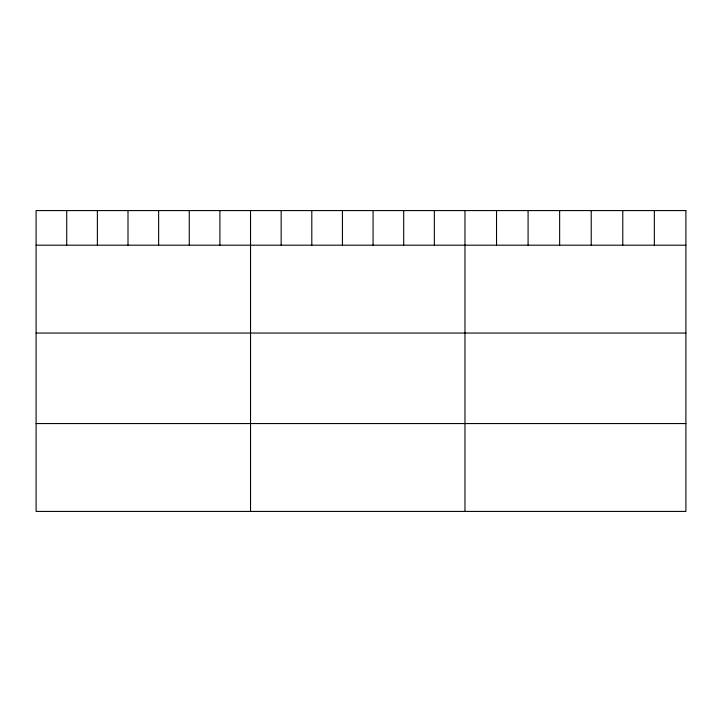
<?xml version="1.0" encoding="UTF-8"?>
<svg xmlns="http://www.w3.org/2000/svg" width="722" height="722" viewBox="0 0 722 722"><rect width="100%" height="100%" fill="white"/><g stroke="black" fill="none" stroke-linecap="round" stroke-linejoin="round"><path stroke-width="1.08" d="M36.1 245.191L685.9 245.191M36.1 333.05L685.9 333.05M36.1 423.561L685.9 423.561M654.34 210.58L654.34 245.191M622.779 210.58L622.779 245.191M591.219 210.58L591.219 245.191M559.649 210.58L559.649 245.191M528.089 210.58L528.089 245.191M496.528 210.58L496.528 245.191M464.968 210.58L464.968 511.42M434.337 210.58L434.337 245.191M403.697 210.58L403.697 245.191M373.066 210.58L373.066 245.191M342.436 210.58L342.436 245.191M311.805 210.58L311.805 245.191M281.165 210.58L281.165 245.191M250.534 210.58L250.534 511.42M219.903 210.58L219.903 245.191M189.263 210.58L189.263 245.191M158.632 210.58L158.632 245.191M128.002 210.58L128.002 245.191M97.371 210.58L97.371 245.191M66.731 210.58L66.731 245.191M685.9 210.58L36.1 210.58L36.1 511.42L685.9 511.42L685.9 210.58"/></g></svg>
